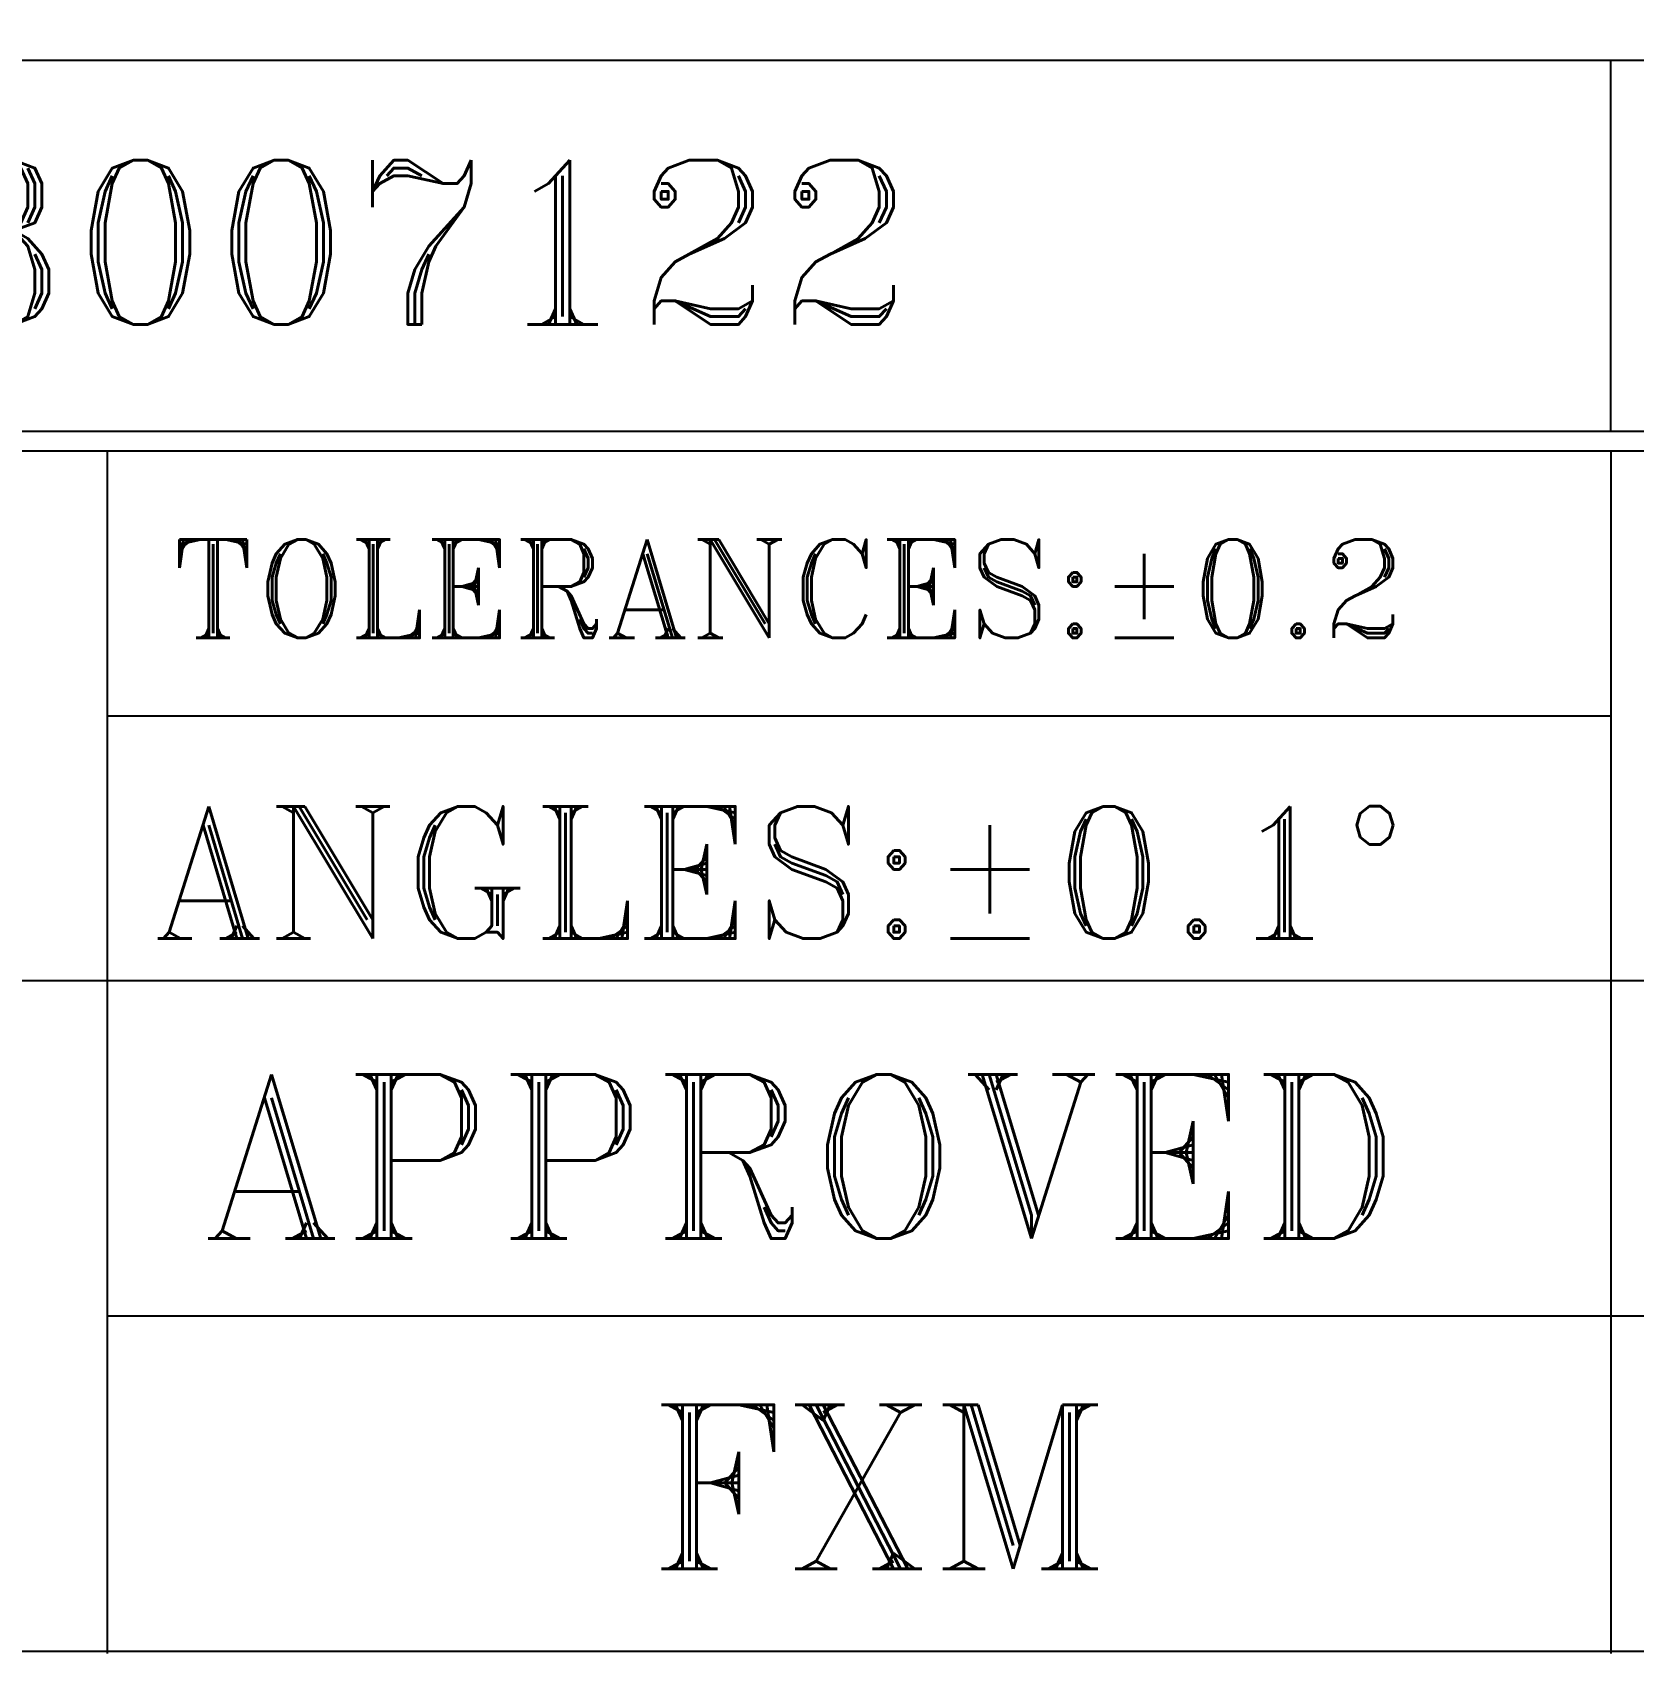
# Model space of a CAD drawing. Header units: millimetres. Extents: x 538 to 2776, y 409 to 1056.
# Drawn here: x 801.79 to 814.9, y 408.57 to 421.84 of the extents above; entities that cross this region are included whole.
import ezdxf

# ---------------------------------------------------------------- set-up
doc = ezdxf.new("R2010")
doc.units = ezdxf.units.MM
doc.layers.add('DWG', color=7, linetype='Continuous')
doc.styles.add('ROMANT', font='ROMANT.shx', dxfattribs={"oblique": 10})

msp = doc.modelspace()

# ---------------------------------------------------------------- linework, layer by layer
at = {"layer": 'DWG', "linetype": 'ByBlock'}
for points in [[(848.042, 501.96), (848.042, 408.586), (714.777, 408.586), (714.777, 501.96)], [(848.042, 408.586), (714.777, 408.586), (714.777, 501.96), (848.042, 501.96)], [(778.418, 418.413), (778.418, 418.575), (848.042, 418.575), (848.042, 418.413)]]:
    msp.add_lwpolyline(points, close=True, dxfattribs=at)
at = {"layer": 'DWG'}
for points in [[(778.418, 421.614), (848.042, 421.614)], [(814.714, 418.575), (814.714, 421.614)]]:
    msp.add_lwpolyline(points, dxfattribs=at)
at = {"layer": 'DWG', "linetype": 'ByBlock'}
for points in [[(802.405, 418.413), (802.405, 408.568)], [(814.714, 418.413), (814.714, 408.568)], [(802.405, 416.246), (814.714, 416.246)], [(792.124, 414.078), (848.042, 414.078)], [(802.405, 411.332), (848.042, 411.332)]]:
    msp.add_lwpolyline(points, dxfattribs=at)

# ---------------------------------------------------------------- texts
at = {"layer": 'DWG', "linetype": 'ByBlock', "style": 'ROMANT'}
for s, height, p in [('TEL: 86-0755-23007122', 1.34416, (785.049, 419.45)), ('TOLERANCES:%%P0.2', 0.80482, (802.927, 416.883)), ('ANGLES:%%P0.1%%D', 1.08143, (802.772, 414.422)), ('APPROVED', 1.3442, (803.173, 411.966)), ('FXM', 1.3442, (806.826, 409.261))]:
    msp.add_text(s, height=height, dxfattribs=at).set_placement(p)

doc.saveas('drawing.dxf')
